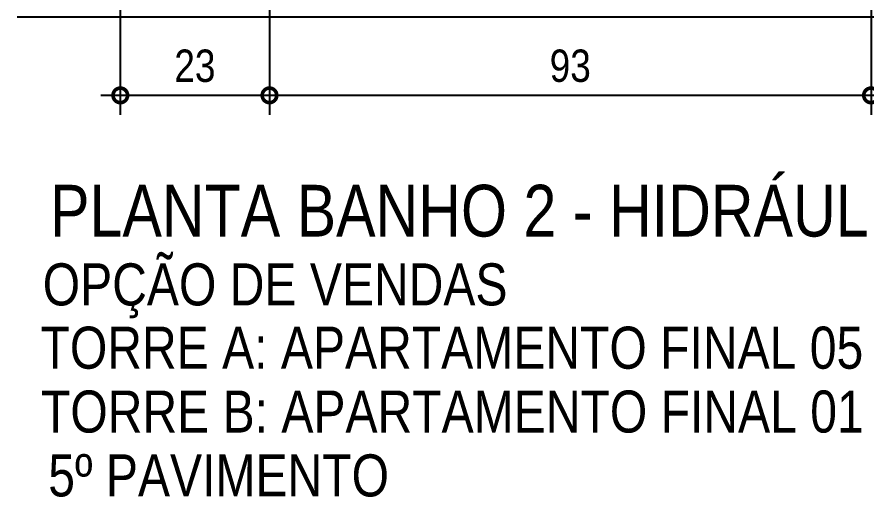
# Model space of a CAD drawing. Header units: metres. Extents: x 3 to 168, y -142 to 28.
# Drawn here: x 94.291 to 95.607, y -58.442 to -57.7 of the extents above; entities that cross this region are included whole.
import ezdxf

# ---------------------------------------------------------------- set-up
doc = ezdxf.new("R2010")
doc.units = ezdxf.units.M
for name, color, linetype in [('ARQ-ALV ACAB', 4, 'Continuous'), ('ARQ-DIM', 2, 'Continuous'), ('ARQ-TXT', 2, 'Continuous')]:
    doc.layers.add(name, color=color, linetype=linetype)
doc.styles.add('Adesa', font='ARIALN.TTF')
doc.dimstyles.new('ADESA 1-0025', dxfattribs={"dimtxt": 0.05, "dimasz": 0.045, "dimexe": 0.03, "dimexo": 0.04, "dimgap": 0.02, "dimtad": 1, "dimtoh": 1, "dimdec": 0, "dimlfac": 100, "dimzin": 4, "dimtxsty": 'Adesa', "dimblk": 'DOTSMALL', "dimcen": 1, "dimdle": 0.03, "dimclrd": 1, "dimclre": 1, "dimclrt": 256, "dimazin": 1, "dimtm": 1e-09, "dimtfac": 1, "dimtdec": 0, "dimtix": 1, "dimtmove": 2, "dimatfit": 0, "dimldrblk": 'DOTSMALL', "dimfxl": 0.8, "dimtvp": 2, "dimtolj": 1, "dimtzin": 0, "dimarcsym": 0})

# ---------------------------------------------------------------- blocks, each defined once
blk = doc.blocks.new('_DotSmall')
at = {"color": 0, "linetype": 'ByBlock', "const_width": 0.5}
blk.add_lwpolyline([(-0.0625, 0, 1), (0.0625, 0, 1)], format="xyb", close=True, dxfattribs=at)
blk = doc.blocks.new('*D291')
at = {"layer": 'ARQ-DIM', "color": 1, "lineweight": -2, "transparency": 16777216}
for p, q in [((94.6817, -57.5794), (94.6817, -57.851)), ((95.6133, -57.5798), (95.6133, -57.851)), ((95.6433, -57.821), (94.6517, -57.821))]:
    blk.add_line(p, q, dxfattribs=at)
at = {"layer": 'Defpoints', "color": 0, "transparency": 16777216}
for p in [(94.6817, -57.5394, -0.0002), (95.6133, -57.5398, -0.0001), (94.6817, -57.821)]:
    blk.add_point(p, dxfattribs=at)
at = {"layer": 'ARQ-DIM', "color": 1, "lineweight": -2, "transparency": 16777216, "xscale": 0.045, "yscale": 0.045, "zscale": 0.045, "rotation": 180}
blk.add_blockref('_DotSmall', (94.6817, -57.821), dxfattribs=at)
at = {"layer": 'ARQ-DIM', "color": 1, "lineweight": -2, "transparency": 16777216, "xscale": 0.045, "yscale": 0.045, "zscale": 0.045}
blk.add_blockref('_DotSmall', (95.6133, -57.821), dxfattribs=at)
at = {"layer": 'ARQ-DIM', "transparency": 16777216, "insert": (95.1475, -57.7755), "char_height": 0.05, "attachment_point": 5, "style": 'Adesa'}
blk.add_mtext('\\A1;93', dxfattribs=at)
blk = doc.blocks.new('*D292')
at = {"layer": 'ARQ-DIM', "color": 1, "lineweight": -2, "transparency": 16777216}
for p, q in [((94.4507, -57.5798), (94.4507, -57.851)), ((94.6817, -57.5794), (94.6817, -57.851)), ((94.7117, -57.821), (94.4207, -57.821))]:
    blk.add_line(p, q, dxfattribs=at)
at = {"layer": 'Defpoints', "color": 0, "transparency": 16777216}
for p in [(94.4507, -57.5398, -0.0001), (94.6817, -57.5394, -0.0002), (94.4507, -57.821)]:
    blk.add_point(p, dxfattribs=at)
at = {"layer": 'ARQ-DIM', "color": 1, "lineweight": -2, "transparency": 16777216, "xscale": 0.045, "yscale": 0.045, "zscale": 0.045, "rotation": 180}
blk.add_blockref('_DotSmall', (94.4507, -57.821), dxfattribs=at)
at = {"layer": 'ARQ-DIM', "color": 1, "lineweight": -2, "transparency": 16777216, "xscale": 0.045, "yscale": 0.045, "zscale": 0.045}
blk.add_blockref('_DotSmall', (94.6817, -57.821), dxfattribs=at)
at = {"layer": 'ARQ-DIM', "transparency": 16777216, "insert": (94.5662, -57.7755), "char_height": 0.05, "attachment_point": 5, "style": 'Adesa'}
blk.add_mtext('\\A1;23', dxfattribs=at)
blk = doc.blocks.new('AREAS MOLHADAS')
at = {"layer": 'ARQ-ALV ACAB', "elevation": 0}
blk.add_lwpolyline([(96.4472, -57.6998), (94.2907, -57.6998)], dxfattribs=at)
at = {"layer": 'ARQ-TXT', "ltscale": 0.5, "style": 'Adesa'}
blk.add_text('PLANTA BANHO 2 - HIDRÁULICA', height=0.08, dxfattribs=at).set_placement((94.3419, -58.0394, 0))
at = {"layer": 'ARQ-TXT', "style": 'Adesa'}
for s, p in [('OPÇÃO DE VENDAS', (94.3305, -58.1459, 217.9394)), ('TORRE A: APARTAMENTO FINAL 05', (94.3271, -58.2438, 108.9697)), ('TORRE B: APARTAMENTO FINAL 01', (94.3278, -58.3426, 217.9394)), ('5º PAVIMENTO', (94.3391, -58.4414, 326.909))]:
    blk.add_text(s, height=0.065, dxfattribs=at).set_placement(p)
at = {"layer": 'ARQ-DIM'}
for base, p1, p2, picture, middle in [((94.4507, -57.821, 0.0001), (94.6817, -57.5394, -0.0001), (94.4507, -57.5398, 0), '*D292', (94.5662, -57.7755, 0.0001)), ((94.6817, -57.821, 0.0001), (95.6133, -57.5398, 0), (94.6817, -57.5394, -0.0001), '*D291', (95.1475, -57.7755, 0.0001))]:
    dim = blk.add_linear_dim(base=base, p1=p1, p2=p2, dimstyle='ADESA 1-0025', dxfattribs=at)
    dim.commit()
    dim.dimension.update_dxf_attribs({"geometry": picture, "text_midpoint": middle})

msp = doc.modelspace()

# ---------------------------------------------------------------- block references
msp.add_blockref('AREAS MOLHADAS', (0, 0))

doc.saveas('drawing.dxf')
